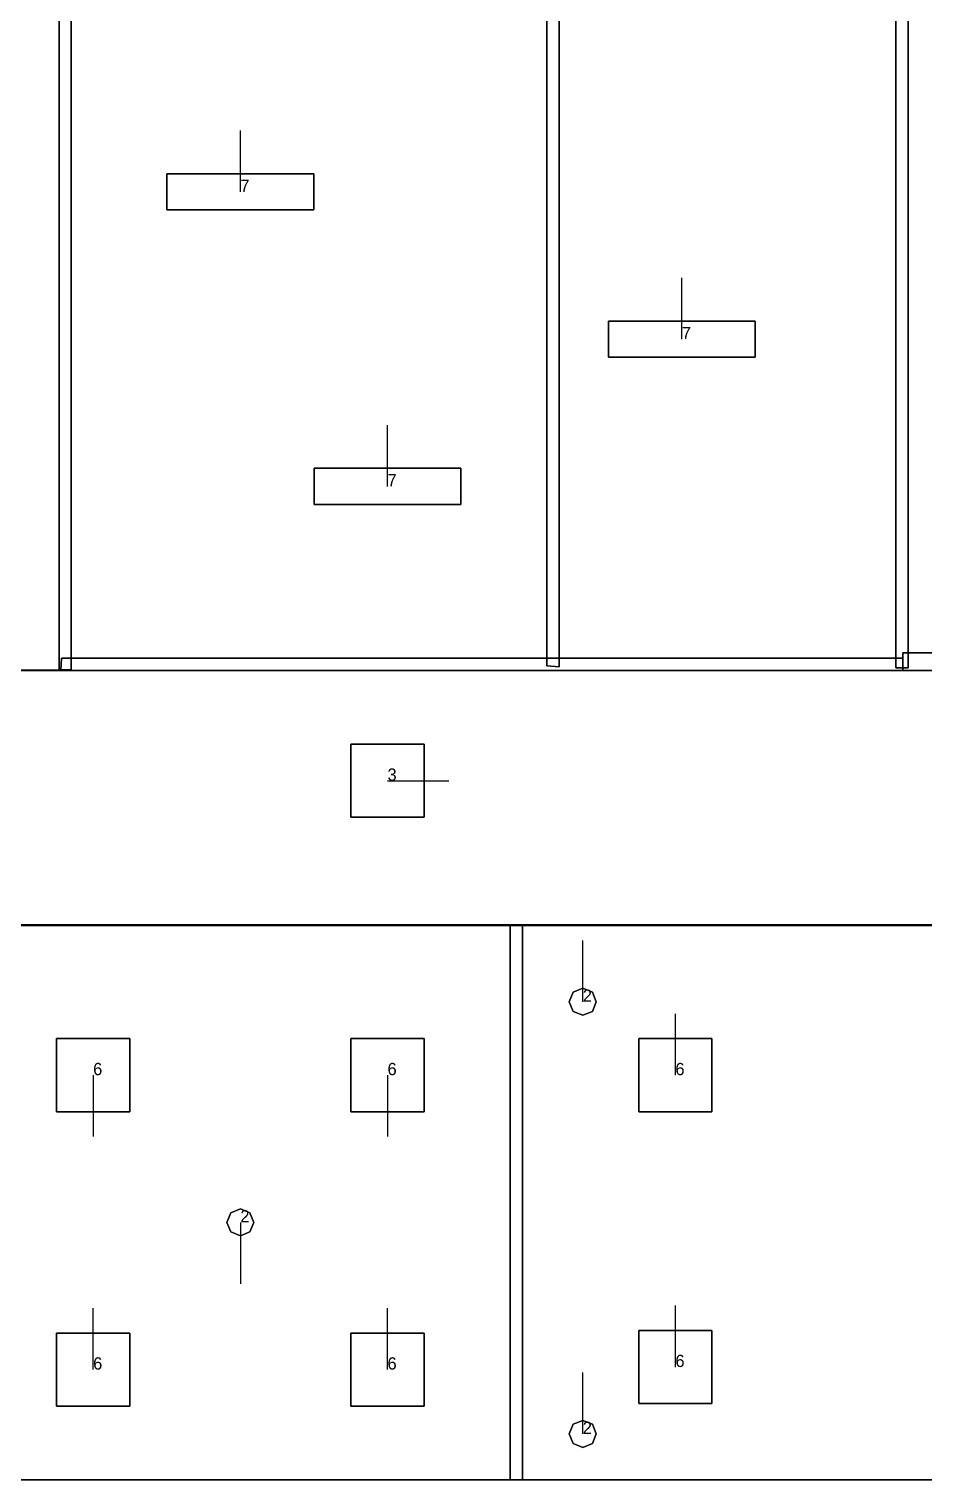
# Model space of a CAD drawing. Extents: x 0 to 55.3, y 0 to 23.2.
# Drawn here: x 13.28 to 20.57, y 0 to 11.83 of the extents above; entities that cross this region are included whole.
import ezdxf

# ---------------------------------------------------------------- set-up
doc = ezdxf.new("R2010")
doc.units = 0
doc.header["$MEASUREMENT"] = 0
for name, color, linetype in [('DLXFURN', 5, 'Continuous'), ('DLXLUM', 7, 'Continuous'), ('DLXLUMEX', 7, 'Continuous'), ('DLXSCENE', 7, 'Continuous')]:
    doc.layers.add(name, color=color, linetype=linetype)

# ---------------------------------------------------------------- blocks, each defined once
blk = doc.blocks.new('*U124')
for p, q in [((0.298, 0.298), (-0.298, 0.298)), ((-0.298, 0.298), (-0.298, -0.298)), ((-0.298, 0.298), (-0.298, -0.298)), ((-0.298, -0.298), (-0.298, 0.298)), ((-0.298, 0.298), (-0.298, 0.298)), ((0.298, 0.298), (-0.298, 0.298)), ((-0.298, 0.298), (-0.298, 0.298)), ((-0.298, 0.298), (0.298, 0.298)), ((-0.298, -0.298), (-0.298, 0.298)), ((-0.298, 0.298), (0.298, 0.298)), ((0.298, -0.298), (0.298, 0.298)), ((0.298, 0.298), (0.298, 0.298)), ((0.298, -0.298), (0.298, 0.298)), ((0.298, 0.298), (0.298, 0.298)), ((0.298, 0.298), (0.298, -0.298)), ((0.298, 0.298), (0.298, -0.298)), ((-0.298, -0.298), (0.298, -0.298)), ((-0.298, -0.298), (-0.298, -0.298)), ((-0.298, -0.298), (0.298, -0.298)), ((0.298, -0.298), (-0.298, -0.298)), ((-0.298, -0.298), (-0.298, -0.298)), ((0.298, -0.298), (-0.298, -0.298)), ((0.298, -0.298), (0.298, -0.298)), ((0.298, -0.298), (0.298, -0.298))]:
    blk.add_line(p, q)
at = {"color": 1}
blk.add_line((0, 0), (0.5, 0), dxfattribs=at)
at = {"layer": 'DLXLUMEX', "color": 7}
blk.add_text('3', height=0.1, dxfattribs=at).set_placement((0, 0))
blk = doc.blocks.new('*U144')
for p, q in [((-0.298, 0.298), (-0.298, -0.298)), ((0.298, 0.298), (-0.298, 0.298)), ((0.298, 0.298), (-0.298, 0.298)), ((-0.298, 0.298), (-0.298, 0.298)), ((-0.298, 0.298), (0.298, 0.298)), ((-0.298, 0.298), (-0.298, -0.298)), ((-0.298, -0.298), (-0.298, 0.298)), ((-0.298, 0.298), (-0.298, 0.298)), ((-0.298, 0.298), (0.298, 0.298)), ((-0.298, -0.298), (-0.298, 0.298)), ((0.298, -0.298), (0.298, 0.298)), ((0.298, 0.298), (0.298, 0.298)), ((0.298, -0.298), (0.298, 0.298)), ((0.298, 0.298), (0.298, 0.298)), ((0.298, 0.298), (0.298, -0.298)), ((0.298, 0.298), (0.298, -0.298)), ((-0.298, -0.298), (0.298, -0.298)), ((-0.298, -0.298), (0.298, -0.298)), ((0.298, -0.298), (-0.298, -0.298)), ((-0.298, -0.298), (-0.298, -0.298)), ((-0.298, -0.298), (-0.298, -0.298)), ((0.298, -0.298), (-0.298, -0.298)), ((0.298, -0.298), (0.298, -0.298)), ((0.298, -0.298), (0.298, -0.298))]:
    blk.add_line(p, q)
at = {"color": 1}
blk.add_line((0, 0), (0, -0.5), dxfattribs=at)
at = {"layer": 'DLXLUMEX', "color": 7}
blk.add_text('6', height=0.1, dxfattribs=at).set_placement((0, 0))
blk = doc.blocks.new('*U146')
at = {"color": 1}
blk.add_line((0, 0), (0, 0.5), dxfattribs=at)
for p, q in [((0.298, 0.298), (-0.298, 0.298)), ((-0.298, 0.298), (-0.298, -0.298)), ((-0.298, 0.298), (-0.298, -0.298)), ((-0.298, -0.298), (-0.298, 0.298)), ((-0.298, 0.298), (-0.298, 0.298)), ((0.298, 0.298), (-0.298, 0.298)), ((-0.298, 0.298), (-0.298, 0.298)), ((-0.298, 0.298), (0.298, 0.298)), ((-0.298, -0.298), (-0.298, 0.298)), ((-0.298, 0.298), (0.298, 0.298)), ((0.298, -0.298), (0.298, 0.298)), ((0.298, 0.298), (0.298, 0.298)), ((0.298, -0.298), (0.298, 0.298)), ((0.298, 0.298), (0.298, 0.298)), ((0.298, 0.298), (0.298, -0.298)), ((0.298, 0.298), (0.298, -0.298)), ((-0.298, -0.298), (0.298, -0.298)), ((-0.298, -0.298), (0.298, -0.298)), ((0.298, -0.298), (-0.298, -0.298)), ((-0.298, -0.298), (-0.298, -0.298)), ((-0.298, -0.298), (-0.298, -0.298)), ((0.298, -0.298), (-0.298, -0.298)), ((0.298, -0.298), (0.298, -0.298)), ((0.298, -0.298), (0.298, -0.298))]:
    blk.add_line(p, q)
at = {"layer": 'DLXLUMEX', "color": 7}
blk.add_text('6', height=0.1, dxfattribs=at).set_placement((0, 0))
blk = doc.blocks.new('*U148')
at = {"color": 1}
blk.add_line((0, 0), (0, 0.5), dxfattribs=at)
for p, q in [((0.298, 0.298), (-0.298, 0.298)), ((-0.298, 0.298), (-0.298, -0.298)), ((-0.298, 0.298), (-0.298, -0.298)), ((-0.298, -0.298), (-0.298, 0.298)), ((-0.298, 0.298), (-0.298, 0.298)), ((0.298, 0.298), (-0.298, 0.298)), ((-0.298, 0.298), (-0.298, 0.298)), ((-0.298, 0.298), (0.298, 0.298)), ((-0.298, -0.298), (-0.298, 0.298)), ((-0.298, 0.298), (0.298, 0.298)), ((0.298, -0.298), (0.298, 0.298)), ((0.298, 0.298), (0.298, 0.298)), ((0.298, -0.298), (0.298, 0.298)), ((0.298, 0.298), (0.298, 0.298)), ((0.298, 0.298), (0.298, -0.298)), ((0.298, 0.298), (0.298, -0.298)), ((-0.298, -0.298), (0.298, -0.298)), ((-0.298, -0.298), (0.298, -0.298)), ((0.298, -0.298), (-0.298, -0.298)), ((-0.298, -0.298), (-0.298, -0.298)), ((-0.298, -0.298), (-0.298, -0.298)), ((0.298, -0.298), (-0.298, -0.298)), ((0.298, -0.298), (0.298, -0.298)), ((0.298, -0.298), (0.298, -0.298))]:
    blk.add_line(p, q)
at = {"layer": 'DLXLUMEX', "color": 7}
blk.add_text('6', height=0.1, dxfattribs=at).set_placement((0, 0))
blk = doc.blocks.new('*U149')
for p, q in [((-0.298, 0.298), (-0.298, -0.298)), ((0.298, 0.298), (-0.298, 0.298)), ((0.298, 0.298), (-0.298, 0.298)), ((-0.298, 0.298), (-0.298, 0.298)), ((-0.298, 0.298), (0.298, 0.298)), ((-0.298, 0.298), (-0.298, -0.298)), ((-0.298, -0.298), (-0.298, 0.298)), ((-0.298, 0.298), (-0.298, 0.298)), ((-0.298, 0.298), (0.298, 0.298)), ((-0.298, -0.298), (-0.298, 0.298)), ((0.298, -0.298), (0.298, 0.298)), ((0.298, 0.298), (0.298, 0.298)), ((0.298, -0.298), (0.298, 0.298)), ((0.298, 0.298), (0.298, 0.298)), ((0.298, 0.298), (0.298, -0.298)), ((0.298, 0.298), (0.298, -0.298)), ((-0.298, -0.298), (0.298, -0.298)), ((-0.298, -0.298), (0.298, -0.298)), ((0.298, -0.298), (-0.298, -0.298)), ((-0.298, -0.298), (-0.298, -0.298)), ((-0.298, -0.298), (-0.298, -0.298)), ((0.298, -0.298), (-0.298, -0.298)), ((0.298, -0.298), (0.298, -0.298)), ((0.298, -0.298), (0.298, -0.298))]:
    blk.add_line(p, q)
at = {"color": 1}
blk.add_line((0, 0), (0, -0.5), dxfattribs=at)
at = {"layer": 'DLXLUMEX', "color": 7}
blk.add_text('6', height=0.1, dxfattribs=at).set_placement((0, 0))
blk = doc.blocks.new('*U153')
for p, q in [((-0.11, 0), (-0.078, 0.078)), ((-0.078, 0.078), (-0.11, 0)), ((-0.078, 0.078), (-0.11, 0)), ((-0.11, 0), (-0.078, 0.078)), ((-0.078, -0.078), (-0.11, 0)), ((-0.11, 0), (-0.078, -0.078)), ((-0.11, 0), (-0.11, 0)), ((-0.11, 0), (-0.078, -0.078)), ((-0.078, -0.078), (-0.11, 0)), ((-0.11, 0), (-0.11, 0)), ((-0.078, 0.078), (0, 0.11)), ((0, 0.11), (-0.078, 0.078)), ((0, 0.11), (-0.078, 0.078)), ((-0.078, 0.078), (0, 0.11)), ((-0.078, 0.078), (-0.078, 0.078)), ((-0.078, 0.078), (-0.078, 0.078)), ((0, 0.11), (0.078, 0.078)), ((0.078, 0.078), (0, 0.11)), ((0, 0.11), (0, 0.11)), ((0.078, 0.078), (0, 0.11)), ((0, 0.11), (0, 0.11)), ((0, 0.11), (0.078, 0.078)), ((0.078, 0.078), (0.11, 0)), ((0.11, 0), (0.078, 0.078)), ((0.078, 0.078), (0.078, 0.078)), ((0.11, 0), (0.078, 0.078)), ((0.078, 0.078), (0.078, 0.078)), ((0.078, 0.078), (0.11, 0)), ((0.11, 0), (0.078, -0.078)), ((0.078, -0.078), (0.11, 0)), ((0.078, -0.078), (0.11, 0)), ((0.11, 0), (0.078, -0.078)), ((0.11, 0), (0.11, 0)), ((0.11, 0), (0.11, 0)), ((0, -0.11), (-0.078, -0.078)), ((-0.078, -0.078), (0, -0.11)), ((-0.078, -0.078), (-0.078, -0.078)), ((-0.078, -0.078), (0, -0.11)), ((0, -0.11), (-0.078, -0.078)), ((-0.078, -0.078), (-0.078, -0.078)), ((0.078, -0.078), (0, -0.11)), ((0, -0.11), (0.078, -0.078)), ((0, -0.11), (0.078, -0.078)), ((0.078, -0.078), (0, -0.11)), ((0, -0.11), (0, -0.11)), ((0, -0.11), (0, -0.11)), ((0.078, -0.078), (0.078, -0.078)), ((0.078, -0.078), (0.078, -0.078))]:
    blk.add_line(p, q)
at = {"color": 1}
blk.add_line((0, 0), (0, -0.5), dxfattribs=at)
at = {"layer": 'DLXLUMEX', "color": 7}
blk.add_text('2', height=0.1, dxfattribs=at).set_placement((0, 0))
blk = doc.blocks.new('*U5')
at = {"color": 1}
blk.add_line((0, 0), (0, 0.5), dxfattribs=at)
for p, q in [((0.598, 0.147), (-0.598, 0.147)), ((-0.598, 0.147), (-0.598, -0.147)), ((-0.598, 0.147), (-0.598, -0.147)), ((-0.598, -0.147), (-0.598, 0.147)), ((-0.598, 0.147), (-0.598, 0.147)), ((0.598, 0.147), (-0.598, 0.147)), ((-0.598, 0.147), (-0.598, 0.147)), ((-0.598, 0.147), (0.598, 0.147)), ((-0.598, -0.147), (-0.598, 0.147)), ((-0.598, 0.147), (0.598, 0.147)), ((0.598, -0.147), (0.598, 0.147)), ((0.598, 0.147), (0.598, 0.147)), ((0.598, -0.147), (0.598, 0.147)), ((0.598, 0.147), (0.598, 0.147)), ((0.598, 0.147), (0.598, -0.147)), ((0.598, 0.147), (0.598, -0.147)), ((-0.598, -0.147), (0.598, -0.147)), ((-0.598, -0.147), (0.598, -0.147)), ((0.598, -0.147), (-0.598, -0.147)), ((-0.598, -0.147), (-0.598, -0.147)), ((-0.598, -0.147), (-0.598, -0.147)), ((0.598, -0.147), (-0.598, -0.147)), ((0.598, -0.147), (0.598, -0.147)), ((0.598, -0.147), (0.598, -0.147))]:
    blk.add_line(p, q)
at = {"layer": 'DLXLUMEX', "color": 7}
blk.add_text('7', height=0.1, dxfattribs=at).set_placement((0, 0))
blk = doc.blocks.new('*U6')
at = {"color": 1}
blk.add_line((0, 0), (0, 0.5), dxfattribs=at)
for p, q in [((0.598, 0.147), (-0.598, 0.147)), ((-0.598, 0.147), (-0.598, -0.147)), ((-0.598, 0.147), (-0.598, -0.147)), ((-0.598, -0.147), (-0.598, 0.147)), ((-0.598, 0.147), (-0.598, 0.147)), ((0.598, 0.147), (-0.598, 0.147)), ((-0.598, 0.147), (-0.598, 0.147)), ((-0.598, 0.147), (0.598, 0.147)), ((-0.598, -0.147), (-0.598, 0.147)), ((-0.598, 0.147), (0.598, 0.147)), ((0.598, -0.147), (0.598, 0.147)), ((0.598, 0.147), (0.598, 0.147)), ((0.598, -0.147), (0.598, 0.147)), ((0.598, 0.147), (0.598, 0.147)), ((0.598, 0.147), (0.598, -0.147)), ((0.598, 0.147), (0.598, -0.147)), ((-0.598, -0.147), (0.598, -0.147)), ((-0.598, -0.147), (0.598, -0.147)), ((0.598, -0.147), (-0.598, -0.147)), ((-0.598, -0.147), (-0.598, -0.147)), ((-0.598, -0.147), (-0.598, -0.147)), ((0.598, -0.147), (-0.598, -0.147)), ((0.598, -0.147), (0.598, -0.147)), ((0.598, -0.147), (0.598, -0.147))]:
    blk.add_line(p, q)
at = {"layer": 'DLXLUMEX', "color": 7}
blk.add_text('7', height=0.1, dxfattribs=at).set_placement((0, 0))
blk = doc.blocks.new('*U7')
at = {"color": 1}
blk.add_line((0, 0), (0, 0.5), dxfattribs=at)
for p, q in [((0.598, 0.147), (-0.598, 0.147)), ((-0.598, 0.147), (-0.598, -0.147)), ((-0.598, 0.147), (-0.598, -0.147)), ((-0.598, -0.147), (-0.598, 0.147)), ((-0.598, 0.147), (-0.598, 0.147)), ((0.598, 0.147), (-0.598, 0.147)), ((-0.598, 0.147), (-0.598, 0.147)), ((-0.598, 0.147), (0.598, 0.147)), ((-0.598, -0.147), (-0.598, 0.147)), ((-0.598, 0.147), (0.598, 0.147)), ((0.598, -0.147), (0.598, 0.147)), ((0.598, 0.147), (0.598, 0.147)), ((0.598, -0.147), (0.598, 0.147)), ((0.598, 0.147), (0.598, 0.147)), ((0.598, 0.147), (0.598, -0.147)), ((0.598, 0.147), (0.598, -0.147)), ((-0.598, -0.147), (0.598, -0.147)), ((-0.598, -0.147), (0.598, -0.147)), ((0.598, -0.147), (-0.598, -0.147)), ((-0.598, -0.147), (-0.598, -0.147)), ((-0.598, -0.147), (-0.598, -0.147)), ((0.598, -0.147), (-0.598, -0.147)), ((0.598, -0.147), (0.598, -0.147)), ((0.598, -0.147), (0.598, -0.147))]:
    blk.add_line(p, q)
at = {"layer": 'DLXLUMEX', "color": 7}
blk.add_text('7', height=0.1, dxfattribs=at).set_placement((0, 0))
blk = doc.blocks.new('*U41')
at = {"color": 1}
blk.add_line((0, 0), (0, 0.5), dxfattribs=at)
for p, q in [((0.298, 0.298), (-0.298, 0.298)), ((-0.298, 0.298), (-0.298, -0.298)), ((-0.298, 0.298), (-0.298, -0.298)), ((-0.298, -0.298), (-0.298, 0.298)), ((-0.298, 0.298), (-0.298, 0.298)), ((0.298, 0.298), (-0.298, 0.298)), ((-0.298, 0.298), (-0.298, 0.298)), ((-0.298, 0.298), (0.298, 0.298)), ((-0.298, -0.298), (-0.298, 0.298)), ((-0.298, 0.298), (0.298, 0.298)), ((0.298, -0.298), (0.298, 0.298)), ((0.298, 0.298), (0.298, 0.298)), ((0.298, -0.298), (0.298, 0.298)), ((0.298, 0.298), (0.298, 0.298)), ((0.298, 0.298), (0.298, -0.298)), ((0.298, 0.298), (0.298, -0.298)), ((-0.298, -0.298), (0.298, -0.298)), ((-0.298, -0.298), (0.298, -0.298)), ((0.298, -0.298), (-0.298, -0.298)), ((-0.298, -0.298), (-0.298, -0.298)), ((-0.298, -0.298), (-0.298, -0.298)), ((0.298, -0.298), (-0.298, -0.298)), ((0.298, -0.298), (0.298, -0.298)), ((0.298, -0.298), (0.298, -0.298))]:
    blk.add_line(p, q)
at = {"layer": 'DLXLUMEX', "color": 7}
blk.add_text('6', height=0.1, dxfattribs=at).set_placement((0, 0))
blk = doc.blocks.new('*U42')
at = {"color": 1}
blk.add_line((0, 0), (0, 0.5), dxfattribs=at)
for p, q in [((0.298, 0.298), (-0.298, 0.298)), ((-0.298, 0.298), (-0.298, -0.298)), ((-0.298, 0.298), (-0.298, -0.298)), ((-0.298, -0.298), (-0.298, 0.298)), ((-0.298, 0.298), (-0.298, 0.298)), ((0.298, 0.298), (-0.298, 0.298)), ((-0.298, 0.298), (-0.298, 0.298)), ((-0.298, 0.298), (0.298, 0.298)), ((-0.298, -0.298), (-0.298, 0.298)), ((-0.298, 0.298), (0.298, 0.298)), ((0.298, -0.298), (0.298, 0.298)), ((0.298, 0.298), (0.298, 0.298)), ((0.298, -0.298), (0.298, 0.298)), ((0.298, 0.298), (0.298, 0.298)), ((0.298, 0.298), (0.298, -0.298)), ((0.298, 0.298), (0.298, -0.298)), ((-0.298, -0.298), (0.298, -0.298)), ((-0.298, -0.298), (0.298, -0.298)), ((0.298, -0.298), (-0.298, -0.298)), ((-0.298, -0.298), (-0.298, -0.298)), ((-0.298, -0.298), (-0.298, -0.298)), ((0.298, -0.298), (-0.298, -0.298)), ((0.298, -0.298), (0.298, -0.298)), ((0.298, -0.298), (0.298, -0.298))]:
    blk.add_line(p, q)
at = {"layer": 'DLXLUMEX', "color": 7}
blk.add_text('6', height=0.1, dxfattribs=at).set_placement((0, 0))
blk = doc.blocks.new('*U48')
at = {"color": 1}
blk.add_line((0, 0), (0, 0.5), dxfattribs=at)
for p, q in [((-0.11, 0), (-0.078, 0.078)), ((-0.078, 0.078), (-0.11, 0)), ((-0.078, 0.078), (-0.11, 0)), ((-0.11, 0), (-0.078, 0.078)), ((-0.078, -0.078), (-0.11, 0)), ((-0.11, 0), (-0.078, -0.078)), ((-0.11, 0), (-0.11, 0)), ((-0.11, 0), (-0.078, -0.078)), ((-0.078, -0.078), (-0.11, 0)), ((-0.11, 0), (-0.11, 0)), ((-0.078, 0.078), (0, 0.11)), ((0, 0.11), (-0.078, 0.078)), ((0, 0.11), (-0.078, 0.078)), ((-0.078, 0.078), (0, 0.11)), ((-0.078, 0.078), (-0.078, 0.078)), ((-0.078, 0.078), (-0.078, 0.078)), ((0, 0.11), (0.078, 0.078)), ((0.078, 0.078), (0, 0.11)), ((0.078, 0.078), (0, 0.11)), ((0, 0.11), (0, 0.11)), ((0, 0.11), (0.078, 0.078)), ((0, 0.11), (0, 0.11)), ((0.078, 0.078), (0.11, 0)), ((0.11, 0), (0.078, 0.078)), ((0.078, 0.078), (0.078, 0.078)), ((0.11, 0), (0.078, 0.078)), ((0.078, 0.078), (0.078, 0.078)), ((0.078, 0.078), (0.11, 0)), ((0.11, 0), (0.078, -0.078)), ((0.078, -0.078), (0.11, 0)), ((0.078, -0.078), (0.11, 0)), ((0.11, 0), (0.078, -0.078)), ((0.11, 0), (0.11, 0)), ((0.11, 0), (0.11, 0)), ((0, -0.11), (-0.078, -0.078)), ((-0.078, -0.078), (0, -0.11)), ((-0.078, -0.078), (-0.078, -0.078)), ((-0.078, -0.078), (0, -0.11)), ((0, -0.11), (-0.078, -0.078)), ((-0.078, -0.078), (-0.078, -0.078)), ((0.078, -0.078), (0, -0.11)), ((0, -0.11), (0.078, -0.078)), ((0, -0.11), (0.078, -0.078)), ((0.078, -0.078), (0, -0.11)), ((0, -0.11), (0, -0.11)), ((0, -0.11), (0, -0.11)), ((0.078, -0.078), (0.078, -0.078)), ((0.078, -0.078), (0.078, -0.078))]:
    blk.add_line(p, q)
at = {"layer": 'DLXLUMEX', "color": 7}
blk.add_text('2', height=0.1, dxfattribs=at).set_placement((0, 0))
blk = doc.blocks.new('*U49')
at = {"color": 1}
blk.add_line((0, 0), (0, 0.5), dxfattribs=at)
for p, q in [((-0.11, 0), (-0.078, 0.078)), ((-0.078, 0.078), (-0.11, 0)), ((-0.078, 0.078), (-0.11, 0)), ((-0.11, 0), (-0.078, 0.078)), ((-0.078, -0.078), (-0.11, 0)), ((-0.11, 0), (-0.078, -0.078)), ((-0.11, 0), (-0.11, 0)), ((-0.11, 0), (-0.078, -0.078)), ((-0.078, -0.078), (-0.11, 0)), ((-0.11, 0), (-0.11, 0)), ((-0.078, 0.078), (0, 0.11)), ((0, 0.11), (-0.078, 0.078)), ((0, 0.11), (-0.078, 0.078)), ((-0.078, 0.078), (0, 0.11)), ((-0.078, 0.078), (-0.078, 0.078)), ((-0.078, 0.078), (-0.078, 0.078)), ((0, 0.11), (0.078, 0.078)), ((0.078, 0.078), (0, 0.11)), ((0.078, 0.078), (0, 0.11)), ((0, 0.11), (0, 0.11)), ((0, 0.11), (0.078, 0.078)), ((0, 0.11), (0, 0.11)), ((0.078, 0.078), (0.11, 0)), ((0.11, 0), (0.078, 0.078)), ((0.078, 0.078), (0.078, 0.078)), ((0.11, 0), (0.078, 0.078)), ((0.078, 0.078), (0.078, 0.078)), ((0.078, 0.078), (0.11, 0)), ((0.11, 0), (0.078, -0.078)), ((0.078, -0.078), (0.11, 0)), ((0.078, -0.078), (0.11, 0)), ((0.11, 0), (0.078, -0.078)), ((0.11, 0), (0.11, 0)), ((0.11, 0), (0.11, 0)), ((0, -0.11), (-0.078, -0.078)), ((-0.078, -0.078), (0, -0.11)), ((-0.078, -0.078), (-0.078, -0.078)), ((-0.078, -0.078), (0, -0.11)), ((0, -0.11), (-0.078, -0.078)), ((-0.078, -0.078), (-0.078, -0.078)), ((0.078, -0.078), (0, -0.11)), ((0, -0.11), (0.078, -0.078)), ((0, -0.11), (0.078, -0.078)), ((0.078, -0.078), (0, -0.11)), ((0, -0.11), (0, -0.11)), ((0, -0.11), (0, -0.11)), ((0.078, -0.078), (0.078, -0.078)), ((0.078, -0.078), (0.078, -0.078))]:
    blk.add_line(p, q)
at = {"layer": 'DLXLUMEX', "color": 7}
blk.add_text('2', height=0.1, dxfattribs=at).set_placement((0, 0))
blk = doc.blocks.new('*U52')
for p, q in [((-0.1, -0.181), (-0.2, -0.181)), ((-0.2, -0.181), (-0.2, -0.181)), ((-0.2, -0.181), (-0.1, -0.181)), ((-0.2, -0.181), (-0.2, -4.7)), ((-0.2, -4.7), (-0.2, -0.181)), ((-0.2, -0.181), (-0.2, -0.181)), ((-0.1, -0.181), (-0.1, -0.181)), ((-0.1, -4.7), (-0.1, -0.181)), ((-0.1, -0.181), (-0.1, -0.181)), ((-0.1, -0.181), (-0.1, -4.7)), ((-0.2, -4.7), (-0.2, -4.7)), ((-0.1, -4.7), (-0.1, -4.7))]:
    blk.add_line(p, q)
blk = doc.blocks.new('*U59')
for p, q in [((0.1, 9.806), (0.1, 9.806)), ((0.1, 9.806), (0.2, 9.806)), ((0.2, 9.806), (0.1, 9.806)), ((0.1, 0.105), (0.1, 9.806)), ((0.1, 9.806), (0.1, 9.806)), ((0.1, 9.806), (0.1, 0.105)), ((0.2, 9.806), (0.2, 9.806)), ((0.2, 9.806), (0.2, 0.105)), ((0.2, 0.105), (0.2, 9.806)), ((0.2, 9.806), (0.2, 9.806)), ((0.1, 0.105), (0.2, 0.105)), ((0.2, 0.105), (0.1, 0.105)), ((0.1, 0.105), (0.1, 0.105)), ((0.1, 0.105), (0.1, 0.105)), ((0.2, 0.105), (0.2, 0.105)), ((0.2, 0.105), (0.2, 0.105))]:
    blk.add_line(p, q)
blk = doc.blocks.new('*U74')
for p, q in [((0.2, 5.536), (0.1, 5.536)), ((0.1, 5.536), (0.1, 5.536)), ((0.1, 5.536), (0.2, 5.536)), ((0.1, 5.536), (0.1, 0.003)), ((0.1, 0.003), (0.1, 5.536)), ((0.1, 5.536), (0.1, 5.536)), ((0.2, 5.536), (0.2, 5.536)), ((0.2, 5.536), (0.2, 0.003)), ((0.2, 0.003), (0.2, 5.536)), ((0.2, 5.536), (0.2, 5.536)), ((0.1, 0.003), (0.2, 0.003)), ((0.2, 0.003), (0.1, 0.003)), ((0.1, 0.003), (0.1, 0.003)), ((0.1, 0.003), (0.1, 0.003)), ((0.2, 0.003), (0.2, 0.003)), ((0.2, 0.003), (0.2, 0.003))]:
    blk.add_line(p, q)
blk = doc.blocks.new('*U75')
for p, q in [((0.171, 6.057), (-2.955, 6.057)), ((-2.955, 6.057), (-2.955, 6.057)), ((-2.955, 6.057), (0.171, 6.057)), ((-2.955, 6.057), (-2.955, 5.942)), ((-2.955, 5.942), (-2.955, 6.057)), ((-2.955, 6.057), (-2.955, 6.057)), ((0.171, -2.4), (0.171, 6.057)), ((0.171, 6.057), (0.171, 6.057)), ((0.171, 6.057), (0.171, -2.4)), ((0.171, 6.057), (0.171, 6.057)), ((-2.955, 5.942), (-2.955, 5.942)), ((0.053, 5.942), (-2.955, 5.942)), ((-2.955, 5.942), (-2.955, 5.942)), ((-2.955, 5.942), (0.053, 5.942)), ((0.053, 5.942), (0.053, 5.942)), ((0.053, 5.942), (0.053, -2.257)), ((0.053, -2.257), (0.053, 5.942)), ((0.053, 5.942), (0.053, 5.942)), ((-3, -2.257), (-3, -2.257)), ((-3, -2.257), (0.053, -2.257)), ((0.053, -2.257), (-3, -2.257)), ((-3, -2.257), (-3, -2.4)), ((-3, -2.4), (-3, -2.257)), ((-3, -2.257), (-3, -2.257)), ((0.053, -2.257), (0.053, -2.257)), ((0.053, -2.257), (0.053, -2.257)), ((-3, -2.4), (0.171, -2.4)), ((0.171, -2.4), (-3, -2.4)), ((-3, -2.4), (-3, -2.4)), ((-3, -2.4), (-3, -2.4)), ((0.171, -2.4), (0.171, -2.4)), ((0.171, -2.4), (0.171, -2.4))]:
    blk.add_line(p, q)
blk = doc.blocks.new('*U81')
for p, q in [((-5.85, 0.0025), (-5.85, 0.0025)), ((-5.85, 0.0025), (6, 0.0025)), ((6, 0.0025), (-5.85, 0.0025)), ((6, -0.0025), (6, 0.0025)), ((6, 0.0025), (6, 0.0025)), ((6, 0.0025), (6, -0.0025)), ((6, 0.0025), (6, 0.0025)), ((-5.85, -0.0025), (-5.85, -0.0025)), ((-5.85, -0.0025), (6, -0.0025)), ((6, -0.0025), (-5.85, -0.0025)), ((6, -0.0025), (6, -0.0025)), ((6, -0.0025), (6, -0.0025))]:
    blk.add_line(p, q)
blk = doc.blocks.new('*U84')
for p, q in [((2.85, 0.0025), (-2.85, 0.0025)), ((-2.85, 0.0025), (-2.85, 0.0025)), ((-2.85, 0.0025), (2.85, 0.0025)), ((-2.85, 0.0025), (-2.85, -0.0025)), ((-2.85, -0.0025), (-2.85, 0.0025)), ((-2.85, 0.0025), (-2.85, 0.0025)), ((2.85, 0.0025), (2.85, 0.0025)), ((2.85, -0.0025), (2.85, 0.0025)), ((2.85, 0.0025), (2.85, 0.0025)), ((2.85, 0.0025), (2.85, -0.0025)), ((-2.85, -0.0025), (2.85, -0.0025)), ((2.85, -0.0025), (-2.85, -0.0025)), ((-2.85, -0.0025), (-2.85, -0.0025)), ((-2.85, -0.0025), (-2.85, -0.0025)), ((2.85, -0.0025), (2.85, -0.0025)), ((2.85, -0.0025), (2.85, -0.0025))]:
    blk.add_line(p, q)
blk = doc.blocks.new('*U85')
for p, q in [((0.1, 5.536), (0.1, 5.536)), ((0.1, 5.536), (0.2, 5.536)), ((0.2, 5.536), (0.1, 5.536)), ((0.1, 5.536), (0.1, 0.021)), ((0.1, 0.021), (0.1, 5.536)), ((0.1, 5.536), (0.1, 5.536)), ((0.2, 0.015), (0.2, 5.536)), ((0.2, 5.536), (0.2, 5.536)), ((0.2, 5.536), (0.2, 0.015)), ((0.2, 5.536), (0.2, 5.536)), ((0.1, 0.021), (0.2, 0.015)), ((0.2, 0.015), (0.1, 0.021)), ((0.1, 0.021), (0.1, 0.021)), ((0.1, 0.021), (0.1, 0.021)), ((0.2, 0.015), (0.2, 0.015)), ((0.2, 0.015), (0.2, 0.015))]:
    blk.add_line(p, q)
blk = doc.blocks.new('*U90')
for p, q in [((0.021, -0.1), (0.015, -0.2)), ((0.015, -0.2), (0.021, -0.1)), ((0.021, -0.1), (0.021, -0.1)), ((0.021, -0.1), (0.021, -0.1)), ((0.021, -0.1), (6.878, -0.1)), ((6.878, -0.1), (0.021, -0.1)), ((6.878, -0.2), (6.878, -0.1)), ((6.878, -0.1), (6.878, -0.1)), ((6.878, -0.1), (6.878, -0.2)), ((6.878, -0.1), (6.878, -0.1)), ((0.015, -0.2), (0.015, -0.2)), ((0.015, -0.2), (6.878, -0.2)), ((6.878, -0.2), (0.015, -0.2)), ((0.015, -0.2), (0.015, -0.2)), ((6.878, -0.2), (6.878, -0.2)), ((6.878, -0.2), (6.878, -0.2))]:
    blk.add_line(p, q)
blk = doc.blocks.new('*U97')
for p, q in [((25.171, 0), (0, 0)), ((0, 0), (25.171, 0))]:
    blk.add_line(p, q)
blk = doc.blocks.new('*U98')
blk.add_line((25.171, 0), (0, 0))
blk = doc.blocks.new('*U99')
blk.add_line((0, 0), (25.171, 0))
blk = doc.blocks.new('*U104')
for p, q in [((15.5, 0), (13.3, 0)), ((13.3, 0), (13.3, 0)), ((13.3, 0), (15.5, 0)), ((15.5, 0), (15.5, 0)), ((20.3, 0), (18.1, 0)), ((18.1, 0), (18.1, 0)), ((18.1, 0), (20.3, 0)), ((20.3, 0), (20.3, 0))]:
    blk.add_line(p, q)

msp = doc.modelspace()

# ---------------------------------------------------------------- block references
at = {"layer": 'DLXFURN'}
for name, p in [('*U59', (20.245, 6.516)), ('*U75', (23.4, 9)), ('*U74', (13.422, 6.6)), ('*U85', (17.4, 6.615)), ('*U90', (13.522, 6.8)), ('*U84', (10.7, 6.6)), ('*U81', (18, 4.522)), ('*U52', (17.4, 4.7))]:
    msp.add_blockref(name, p, dxfattribs=at)
at = {"layer": 'DLXLUM'}
for name, p in [('*U5', (15, 10.5)), ('*U7', (18.6, 9.3)), ('*U6', (16.2, 8.1)), ('*U124', (16.2, 5.7)), ('*U49', (17.792, 3.898)), ('*U42', (18.547, 3.3)), ('*U149', (13.8, 3.3)), ('*U144', (16.2, 3.3)), ('*U153', (15, 2.1)), ('*U41', (18.547, 0.921)), ('*U148', (13.8, 0.9)), ('*U146', (16.2, 0.9)), ('*U48', (17.792, 0.376))]:
    msp.add_blockref(name, p, dxfattribs=at)
at = {"layer": 'DLXSCENE'}
for name in ['*U97', '*U98', '*U99', '*U104']:
    msp.add_blockref(name, (0, 0), dxfattribs=at)

doc.saveas('drawing.dxf')
